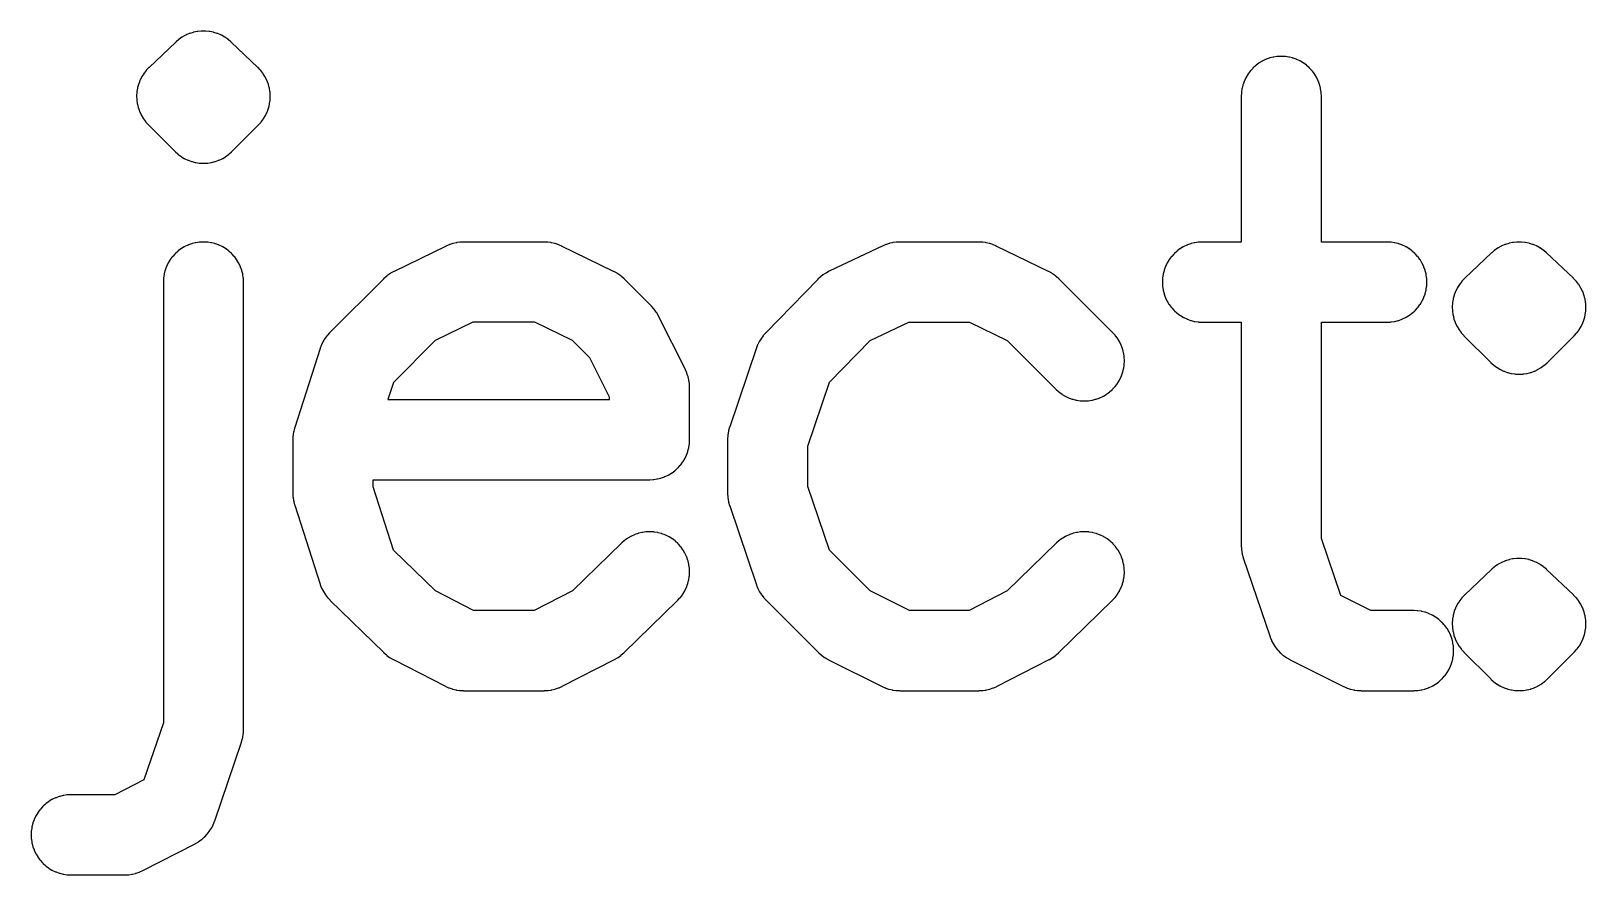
# Model space of a CAD drawing. Header units: inches. Extents: x -0.5 to 10, y -2.4 to 3.9.
# Drawn here: x 1.0326 to 1.143, y -2.0356 to -1.9757 of the extents above; entities that cross this region are included whole.
import ezdxf

# ---------------------------------------------------------------- set-up
doc = ezdxf.new("R2010")
doc.units = ezdxf.units.IN

msp = doc.modelspace()

# ---------------------------------------------------------------- linework, layer by layer
for points in [[(1.040925, -1.978245), (1.040925, -1.978245), (1.040922, -1.978249), (1.04076, -1.978418), (1.040744, -1.978436), (1.040728, -1.978456), (1.040583, -1.978641), (1.040571, -1.978657), (1.040555, -1.978682), (1.040429, -1.97888), (1.040417, -1.978902), (1.040405, -1.978924), (1.0403, -1.979134), (1.040289, -1.979158), (1.040289, -1.979158), (1.04028, -1.979179), (1.040197, -1.979399), (1.040187, -1.979426), (1.040181, -1.979446), (1.04012, -1.979673), (1.040114, -1.979698), (1.040114, -1.979698), (1.04011, -1.979721), (1.040072, -1.979953), (1.040069, -1.979974), (1.040066, -1.980002), (1.040051, -1.980237), (1.04005, -1.980258), (1.04005, -1.980258), (1.040051, -1.980286), (1.040059, -1.980521), (1.04006, -1.980543), (1.04006, -1.980543), (1.040063, -1.980571), (1.040095, -1.980803), (1.040099, -1.980825), (1.040105, -1.980852), (1.040159, -1.98108), (1.040166, -1.981103), (1.040166, -1.981103), (1.040173, -1.981128), (1.040251, -1.981349), (1.040259, -1.981371), (1.04027, -1.981396), (1.040369, -1.981608), (1.040381, -1.981633), (1.040392, -1.981653), (1.040512, -1.981854), (1.040525, -1.981875), (1.040539, -1.981896), (1.040679, -1.982085), (1.040694, -1.982104), (1.04071, -1.982123), (1.040868, -1.982297), (1.040875, -1.982305), (1.040885, -1.982315), (1.042785, -1.984215), (1.042795, -1.984225), (1.042803, -1.984232), (1.042973, -1.984387), (1.04299, -1.984402), (1.043011, -1.984418), (1.043197, -1.984556), (1.043214, -1.984568), (1.043237, -1.984583), (1.043435, -1.984701), (1.043456, -1.984713), (1.043478, -1.984725), (1.043687, -1.984823), (1.043708, -1.984833), (1.043732, -1.984842), (1.043949, -1.98492), (1.04397, -1.984927), (1.043996, -1.984934), (1.04422, -1.98499), (1.044245, -1.984996), (1.044268, -1.984999), (1.044496, -1.985033), (1.044519, -1.985036), (1.044545, -1.985038), (1.044775, -1.985049), (1.0448, -1.98505), (1.044825, -1.985049), (1.045055, -1.985038), (1.045081, -1.985036), (1.045104, -1.985033), (1.045332, -1.984999), (1.045355, -1.984996), (1.04538, -1.98499), (1.045604, -1.984934), (1.04563, -1.984927), (1.045651, -1.98492), (1.045868, -1.984842), (1.045892, -1.984833), (1.045913, -1.984823), (1.046122, -1.984725), (1.046144, -1.984713), (1.046165, -1.984701), (1.046363, -1.984583), (1.046386, -1.984568), (1.046403, -1.984556), (1.046589, -1.984418), (1.04661, -1.984402), (1.046627, -1.984387), (1.046797, -1.984232), (1.046805, -1.984225), (1.046815, -1.984215), (1.048715, -1.982315), (1.048725, -1.982305), (1.048732, -1.982297), (1.04889, -1.982123), (1.048906, -1.982104), (1.048921, -1.982085), (1.049061, -1.981896), (1.049075, -1.981875), (1.049088, -1.981854), (1.049208, -1.981653), (1.049219, -1.981633), (1.049231, -1.981608), (1.04933, -1.981396), (1.049341, -1.981371), (1.049349, -1.981349), (1.049427, -1.981128), (1.049434, -1.981103), (1.049434, -1.981103), (1.049441, -1.98108), (1.049495, -1.980852), (1.049501, -1.980825), (1.049505, -1.980803), (1.049537, -1.980571), (1.04954, -1.980543), (1.04954, -1.980543), (1.049541, -1.980521), (1.049549, -1.980286), (1.04955, -1.980258), (1.04955, -1.980258), (1.049549, -1.980237), (1.049534, -1.980002), (1.049531, -1.979974), (1.049528, -1.979953), (1.04949, -1.979721), (1.049486, -1.979698), (1.049486, -1.979698), (1.04948, -1.979673), (1.049419, -1.979446), (1.049413, -1.979426), (1.049403, -1.979399), (1.04932, -1.979179), (1.049311, -1.979158), (1.049311, -1.979158), (1.0493, -1.979134), (1.049195, -1.978924), (1.049183, -1.978902), (1.049171, -1.97888), (1.049045, -1.978682), (1.049029, -1.978657), (1.049017, -1.978641), (1.048872, -1.978456), (1.048856, -1.978436), (1.04884, -1.978418), (1.048678, -1.978249), (1.048675, -1.978245), (1.04866, -1.978231), (1.04676, -1.976431), (1.046744, -1.976416), (1.046741, -1.976414), (1.046561, -1.97626), (1.046542, -1.976244), (1.046542, -1.976244), (1.046521, -1.976229), (1.046326, -1.976093), (1.046309, -1.976082), (1.046309, -1.976082), (1.046283, -1.976067), (1.046075, -1.975952), (1.046054, -1.975941), (1.046054, -1.975941), (1.04603, -1.975929), (1.045811, -1.975836), (1.045787, -1.975826), (1.045787, -1.975826), (1.045764, -1.975818), (1.045537, -1.975748), (1.045511, -1.97574), (1.045511, -1.97574), (1.045488, -1.975735), (1.045256, -1.975687), (1.045229, -1.975683), (1.045229, -1.975683), (1.045206, -1.97568), (1.044969, -1.975656), (1.044943, -1.975654), (1.044943, -1.975654), (1.044919, -1.975653), (1.044681, -1.975653), (1.044657, -1.975654), (1.044657, -1.975654), (1.044631, -1.975656), (1.044394, -1.97568), (1.044371, -1.975683), (1.044371, -1.975683), (1.044344, -1.975687), (1.044112, -1.975735), (1.044089, -1.97574), (1.044089, -1.97574), (1.044063, -1.975748), (1.043836, -1.975818), (1.043813, -1.975826), (1.043813, -1.975826), (1.043789, -1.975836), (1.04357, -1.975929), (1.043546, -1.975941), (1.043546, -1.975941), (1.043525, -1.975952), (1.043317, -1.976067), (1.043291, -1.976082), (1.043291, -1.976082), (1.043274, -1.976093), (1.043079, -1.976229), (1.043058, -1.976244), (1.043058, -1.976244), (1.043039, -1.97626), (1.042859, -1.976414), (1.042856, -1.976416), (1.04284, -1.976431), (1.04094, -1.978231)], [(1.11855, -1.99635), (1.11855, -2.0122), (1.11855, -2.012209), (1.118551, -2.012227), (1.118565, -2.012483), (1.118567, -2.01251), (1.118567, -2.01251), (1.118571, -2.012537), (1.118612, -2.01279), (1.118618, -2.012819), (1.118618, -2.012819), (1.118624, -2.012843), (1.118693, -2.01309), (1.118697, -2.013102), (1.118701, -2.013116), (1.120601, -2.018716), (1.120606, -2.018728), (1.12061, -2.018739), (1.120694, -2.018952), (1.120703, -2.018973), (1.120714, -2.018996), (1.120818, -2.0192), (1.120828, -2.019218), (1.120842, -2.019242), (1.120966, -2.019435), (1.12098, -2.019455), (1.120994, -2.019475), (1.121136, -2.019654), (1.121151, -2.019672), (1.121168, -2.019691), (1.121327, -2.019856), (1.121344, -2.019873), (1.121363, -2.01989), (1.121537, -2.020038), (1.121554, -2.020053), (1.121575, -2.020068), (1.121763, -2.020199), (1.121784, -2.020213), (1.121804, -2.020225), (1.122004, -2.020338), (1.122013, -2.020343), (1.122025, -2.020349), (1.125825, -2.022249), (1.125834, -2.022253), (1.125846, -2.022259), (1.126046, -2.022347), (1.126064, -2.022355), (1.126089, -2.022364), (1.126295, -2.022434), (1.126314, -2.02244), (1.12634, -2.022446), (1.126552, -2.022496), (1.126575, -2.022501), (1.126597, -2.022505), (1.126813, -2.022535), (1.126834, -2.022538), (1.126859, -2.022539), (1.127077, -2.022549), (1.127089, -2.02255), (1.1271, -2.02255), (1.1308, -2.02255), (1.13081, -2.02255), (1.130825, -2.022549), (1.131055, -2.022538), (1.131081, -2.022536), (1.131104, -2.022533), (1.131332, -2.022499), (1.131355, -2.022496), (1.13138, -2.02249), (1.131604, -2.022434), (1.13163, -2.022427), (1.131651, -2.02242), (1.131868, -2.022342), (1.131892, -2.022333), (1.131913, -2.022323), (1.132122, -2.022225), (1.132144, -2.022213), (1.132165, -2.022201), (1.132363, -2.022083), (1.132386, -2.022068), (1.132403, -2.022056), (1.132589, -2.021918), (1.13261, -2.021902), (1.132627, -2.021887), (1.132797, -2.021732), (1.132815, -2.021715), (1.132832, -2.021697), (1.132987, -2.021527), (1.133002, -2.02151), (1.133018, -2.021489), (1.133156, -2.021303), (1.133168, -2.021286), (1.133183, -2.021263), (1.133301, -2.021065), (1.133313, -2.021044), (1.133325, -2.021022), (1.133423, -2.020813), (1.133433, -2.020792), (1.133442, -2.020768), (1.13352, -2.020551), (1.133527, -2.02053), (1.133534, -2.020504), (1.13359, -2.02028), (1.133596, -2.020255), (1.133599, -2.020232), (1.133633, -2.020004), (1.133636, -2.019981), (1.133638, -2.019955), (1.133649, -2.019725), (1.13365, -2.0197), (1.133649, -2.019675), (1.133638, -2.019445), (1.133636, -2.019419), (1.133633, -2.019396), (1.133599, -2.019168), (1.133596, -2.019145), (1.13359, -2.01912), (1.133534, -2.018896), (1.133527, -2.01887), (1.13352, -2.018849), (1.133442, -2.018632), (1.133433, -2.018608), (1.133423, -2.018587), (1.133325, -2.018378), (1.133313, -2.018356), (1.133301, -2.018335), (1.133183, -2.018137), (1.133168, -2.018114), (1.133156, -2.018097), (1.133018, -2.017911), (1.133002, -2.01789), (1.132987, -2.017873), (1.132832, -2.017703), (1.132815, -2.017685), (1.132797, -2.017668), (1.132627, -2.017513), (1.13261, -2.017498), (1.132589, -2.017482), (1.132403, -2.017344), (1.132386, -2.017332), (1.132363, -2.017317), (1.132165, -2.017199), (1.132144, -2.017187), (1.132122, -2.017175), (1.131913, -2.017077), (1.131892, -2.017067), (1.131868, -2.017058), (1.131651, -2.01698), (1.13163, -2.016973), (1.131604, -2.016966), (1.13138, -2.01691), (1.131355, -2.016904), (1.131332, -2.016901), (1.131104, -2.016867), (1.131081, -2.016864), (1.131055, -2.016862), (1.130825, -2.016851), (1.13081, -2.01685), (1.1308, -2.01685), (1.127773, -2.01685), (1.125622, -2.015775), (1.12425, -2.01173), (1.12425, -1.99635), (1.1289, -1.99635), (1.12891, -1.99635), (1.128925, -1.996349), (1.129155, -1.996338), (1.129181, -1.996336), (1.129204, -1.996333), (1.129432, -1.996299), (1.129455, -1.996296), (1.12948, -1.99629), (1.129704, -1.996234), (1.12973, -1.996227), (1.129751, -1.99622), (1.129968, -1.996142), (1.129992, -1.996133), (1.130013, -1.996123), (1.130222, -1.996025), (1.130244, -1.996013), (1.130265, -1.996001), (1.130463, -1.995883), (1.130486, -1.995868), (1.130503, -1.995856), (1.130689, -1.995718), (1.13071, -1.995702), (1.130727, -1.995687), (1.130897, -1.995532), (1.130915, -1.995515), (1.130932, -1.995497), (1.131087, -1.995327), (1.131102, -1.99531), (1.131118, -1.995289), (1.131256, -1.995103), (1.131268, -1.995086), (1.131283, -1.995063), (1.131401, -1.994865), (1.131413, -1.994844), (1.131425, -1.994822), (1.131523, -1.994613), (1.131533, -1.994592), (1.131542, -1.994568), (1.13162, -1.994351), (1.131627, -1.99433), (1.131634, -1.994304), (1.13169, -1.99408), (1.131696, -1.994055), (1.131699, -1.994032), (1.131733, -1.993804), (1.131736, -1.993781), (1.131738, -1.993755), (1.131749, -1.993525), (1.13175, -1.9935), (1.131749, -1.993475), (1.131738, -1.993245), (1.131736, -1.993219), (1.131733, -1.993196), (1.131699, -1.992968), (1.131696, -1.992945), (1.13169, -1.99292), (1.131634, -1.992696), (1.131627, -1.99267), (1.13162, -1.992649), (1.131542, -1.992432), (1.131533, -1.992408), (1.131523, -1.992387), (1.131425, -1.992178), (1.131413, -1.992156), (1.131401, -1.992135), (1.131283, -1.991937), (1.131268, -1.991914), (1.131256, -1.991897), (1.131118, -1.991711), (1.131102, -1.99169), (1.131087, -1.991673), (1.130932, -1.991503), (1.130915, -1.991485), (1.130897, -1.991468), (1.130727, -1.991313), (1.13071, -1.991298), (1.130689, -1.991282), (1.130503, -1.991144), (1.130486, -1.991132), (1.130463, -1.991117), (1.130265, -1.990999), (1.130244, -1.990987), (1.130222, -1.990975), (1.130013, -1.990877), (1.129992, -1.990867), (1.129968, -1.990858), (1.129751, -1.99078), (1.12973, -1.990773), (1.129704, -1.990766), (1.12948, -1.99071), (1.129455, -1.990704), (1.129432, -1.990701), (1.129204, -1.990667), (1.129181, -1.990664), (1.129155, -1.990662), (1.128925, -1.990651), (1.12891, -1.99065), (1.1289, -1.99065), (1.12425, -1.99065), (1.12425, -1.9803), (1.12425, -1.98029), (1.124249, -1.980275), (1.124238, -1.980045), (1.124236, -1.980019), (1.124233, -1.979996), (1.124199, -1.979768), (1.124196, -1.979745), (1.12419, -1.97972), (1.124134, -1.979496), (1.124127, -1.97947), (1.12412, -1.979449), (1.124042, -1.979232), (1.124033, -1.979208), (1.124023, -1.979187), (1.123925, -1.978978), (1.123913, -1.978956), (1.123901, -1.978935), (1.123783, -1.978737), (1.123768, -1.978714), (1.123756, -1.978697), (1.123618, -1.978511), (1.123602, -1.97849), (1.123587, -1.978473), (1.123432, -1.978303), (1.123415, -1.978285), (1.123397, -1.978268), (1.123227, -1.978113), (1.12321, -1.978098), (1.123189, -1.978082), (1.123003, -1.977944), (1.122986, -1.977932), (1.122963, -1.977917), (1.122765, -1.977799), (1.122744, -1.977787), (1.122722, -1.977775), (1.122513, -1.977677), (1.122492, -1.977667), (1.122468, -1.977658), (1.122251, -1.97758), (1.12223, -1.977573), (1.122204, -1.977566), (1.12198, -1.97751), (1.121955, -1.977504), (1.121932, -1.977501), (1.121704, -1.977467), (1.121681, -1.977464), (1.121655, -1.977462), (1.121425, -1.977451), (1.1214, -1.97745), (1.121375, -1.977451), (1.121145, -1.977462), (1.121119, -1.977464), (1.121096, -1.977467), (1.120868, -1.977501), (1.120845, -1.977504), (1.12082, -1.97751), (1.120596, -1.977566), (1.12057, -1.977573), (1.120549, -1.97758), (1.120332, -1.977658), (1.120308, -1.977667), (1.120287, -1.977677), (1.120078, -1.977775), (1.120056, -1.977787), (1.120035, -1.977799), (1.119837, -1.977917), (1.119814, -1.977932), (1.119797, -1.977944), (1.119611, -1.978082), (1.11959, -1.978098), (1.119573, -1.978113), (1.119403, -1.978268), (1.119385, -1.978285), (1.119368, -1.978303), (1.119213, -1.978473), (1.119198, -1.97849), (1.119182, -1.978511), (1.119044, -1.978697), (1.119032, -1.978714), (1.119017, -1.978737), (1.118899, -1.978935), (1.118887, -1.978956), (1.118875, -1.978978), (1.118777, -1.979187), (1.118767, -1.979208), (1.118758, -1.979232), (1.11868, -1.979449), (1.118673, -1.97947), (1.118666, -1.979496), (1.11861, -1.97972), (1.118604, -1.979745), (1.118601, -1.979768), (1.118567, -1.979996), (1.118564, -1.980019), (1.118562, -1.980045), (1.118551, -1.980275), (1.11855, -1.98029), (1.11855, -1.9803), (1.11855, -1.99065), (1.1158, -1.99065), (1.11579, -1.99065), (1.115775, -1.990651), (1.115545, -1.990662), (1.115519, -1.990664), (1.115496, -1.990667), (1.115268, -1.990701), (1.115245, -1.990704), (1.11522, -1.99071), (1.114996, -1.990766), (1.11497, -1.990773), (1.114949, -1.99078), (1.114732, -1.990858), (1.114708, -1.990867), (1.114687, -1.990877), (1.114478, -1.990975), (1.114456, -1.990987), (1.114435, -1.990999), (1.114237, -1.991117), (1.114214, -1.991132), (1.114197, -1.991144), (1.114011, -1.991282), (1.11399, -1.991298), (1.113973, -1.991313), (1.113803, -1.991468), (1.113785, -1.991485), (1.113768, -1.991503), (1.113613, -1.991673), (1.113598, -1.99169), (1.113582, -1.991711), (1.113444, -1.991897), (1.113432, -1.991914), (1.113417, -1.991937), (1.113299, -1.992135), (1.113287, -1.992156), (1.113275, -1.992178), (1.113177, -1.992387), (1.113167, -1.992408), (1.113158, -1.992432), (1.11308, -1.992649), (1.113073, -1.99267), (1.113066, -1.992696), (1.11301, -1.99292), (1.113004, -1.992945), (1.113001, -1.992968), (1.112967, -1.993196), (1.112964, -1.993219), (1.112962, -1.993245), (1.112951, -1.993475), (1.11295, -1.9935), (1.112951, -1.993525), (1.112962, -1.993755), (1.112964, -1.993781), (1.112967, -1.993804), (1.113001, -1.994032), (1.113004, -1.994055), (1.11301, -1.99408), (1.113066, -1.994304), (1.113073, -1.99433), (1.11308, -1.994351), (1.113158, -1.994568), (1.113167, -1.994592), (1.113177, -1.994613), (1.113275, -1.994822), (1.113287, -1.994844), (1.113299, -1.994865), (1.113417, -1.995063), (1.113432, -1.995086), (1.113444, -1.995103), (1.113582, -1.995289), (1.113598, -1.99531), (1.113613, -1.995327), (1.113768, -1.995497), (1.113785, -1.995515), (1.113803, -1.995532), (1.113973, -1.995687), (1.11399, -1.995702), (1.114011, -1.995718), (1.114197, -1.995856), (1.114214, -1.995868), (1.114237, -1.995883), (1.114435, -1.996001), (1.114456, -1.996013), (1.114478, -1.996025), (1.114687, -1.996123), (1.114708, -1.996133), (1.114732, -1.996142), (1.114949, -1.99622), (1.11497, -1.996227), (1.114996, -1.996234), (1.11522, -1.99629), (1.115245, -1.996296), (1.115268, -1.996299), (1.115496, -1.996333), (1.115519, -1.996336), (1.115545, -1.996338), (1.115775, -1.996349), (1.11579, -1.99635), (1.1158, -1.99635)], [(1.04765, -2.025309), (1.04765, -2.025309), (1.04765, -2.0253), (1.04765, -1.9935), (1.04765, -1.99349), (1.047649, -1.993475), (1.047638, -1.993245), (1.047636, -1.993219), (1.047633, -1.993196), (1.047599, -1.992968), (1.047596, -1.992945), (1.04759, -1.99292), (1.047534, -1.992696), (1.047527, -1.99267), (1.04752, -1.992649), (1.047442, -1.992432), (1.047433, -1.992408), (1.047423, -1.992387), (1.047325, -1.992178), (1.047313, -1.992156), (1.047301, -1.992135), (1.047183, -1.991937), (1.047168, -1.991914), (1.047156, -1.991897), (1.047018, -1.991711), (1.047002, -1.99169), (1.046987, -1.991673), (1.046832, -1.991503), (1.046815, -1.991485), (1.046797, -1.991468), (1.046627, -1.991313), (1.04661, -1.991298), (1.046589, -1.991282), (1.046403, -1.991144), (1.046386, -1.991132), (1.046363, -1.991117), (1.046165, -1.990999), (1.046144, -1.990987), (1.046122, -1.990975), (1.045913, -1.990877), (1.045892, -1.990867), (1.045868, -1.990858), (1.045651, -1.99078), (1.04563, -1.990773), (1.045604, -1.990766), (1.04538, -1.99071), (1.045355, -1.990704), (1.045332, -1.990701), (1.045104, -1.990667), (1.045081, -1.990664), (1.045055, -1.990662), (1.044825, -1.990651), (1.0448, -1.99065), (1.044775, -1.990651), (1.044545, -1.990662), (1.044519, -1.990664), (1.044496, -1.990667), (1.044268, -1.990701), (1.044245, -1.990704), (1.04422, -1.99071), (1.043996, -1.990766), (1.04397, -1.990773), (1.043949, -1.99078), (1.043732, -1.990858), (1.043708, -1.990867), (1.043687, -1.990877), (1.043478, -1.990975), (1.043456, -1.990987), (1.043435, -1.990999), (1.043237, -1.991117), (1.043214, -1.991132), (1.043197, -1.991144), (1.043011, -1.991282), (1.04299, -1.991298), (1.042973, -1.991313), (1.042803, -1.991468), (1.042785, -1.991485), (1.042768, -1.991503), (1.042613, -1.991673), (1.042598, -1.99169), (1.042582, -1.991711), (1.042444, -1.991897), (1.042432, -1.991914), (1.042417, -1.991937), (1.042299, -1.992135), (1.042287, -1.992156), (1.042275, -1.992178), (1.042177, -1.992387), (1.042167, -1.992408), (1.042158, -1.992432), (1.04208, -1.992649), (1.042073, -1.99267), (1.042066, -1.992696), (1.04201, -1.99292), (1.042004, -1.992945), (1.042001, -1.992968), (1.041967, -1.993196), (1.041964, -1.993219), (1.041962, -1.993245), (1.041951, -1.993475), (1.04195, -1.99349), (1.04195, -1.9935), (1.04195, -2.02483), (1.040572, -2.028892), (1.038511, -2.02995), (1.0354, -2.02995), (1.03539, -2.02995), (1.035375, -2.029951), (1.035145, -2.029962), (1.035119, -2.029964), (1.035096, -2.029967), (1.034868, -2.030001), (1.034845, -2.030004), (1.03482, -2.03001), (1.034596, -2.030066), (1.03457, -2.030073), (1.034549, -2.03008), (1.034332, -2.030158), (1.034308, -2.030167), (1.034287, -2.030177), (1.034078, -2.030275), (1.034056, -2.030287), (1.034035, -2.030299), (1.033837, -2.030417), (1.033814, -2.030432), (1.033797, -2.030444), (1.033611, -2.030582), (1.03359, -2.030598), (1.033573, -2.030613), (1.033403, -2.030768), (1.033385, -2.030785), (1.033368, -2.030803), (1.033213, -2.030973), (1.033198, -2.03099), (1.033182, -2.031011), (1.033044, -2.031197), (1.033032, -2.031214), (1.033017, -2.031237), (1.032899, -2.031435), (1.032887, -2.031456), (1.032875, -2.031478), (1.032777, -2.031687), (1.032767, -2.031708), (1.032758, -2.031732), (1.03268, -2.031949), (1.032673, -2.03197), (1.032666, -2.031996), (1.03261, -2.03222), (1.032604, -2.032245), (1.032601, -2.032268), (1.032567, -2.032496), (1.032564, -2.032519), (1.032562, -2.032545), (1.032551, -2.032775), (1.03255, -2.0328), (1.032551, -2.032825), (1.032562, -2.033055), (1.032564, -2.033081), (1.032567, -2.033104), (1.032601, -2.033332), (1.032604, -2.033355), (1.03261, -2.03338), (1.032666, -2.033604), (1.032673, -2.03363), (1.03268, -2.033651), (1.032758, -2.033868), (1.032767, -2.033892), (1.032777, -2.033913), (1.032875, -2.034122), (1.032887, -2.034144), (1.032899, -2.034165), (1.033017, -2.034363), (1.033032, -2.034386), (1.033044, -2.034403), (1.033182, -2.034589), (1.033198, -2.03461), (1.033213, -2.034627), (1.033368, -2.034797), (1.033385, -2.034815), (1.033403, -2.034832), (1.033573, -2.034987), (1.03359, -2.035002), (1.033611, -2.035018), (1.033797, -2.035156), (1.033814, -2.035168), (1.033837, -2.035183), (1.034035, -2.035301), (1.034056, -2.035313), (1.034078, -2.035325), (1.034287, -2.035423), (1.034308, -2.035433), (1.034332, -2.035442), (1.034549, -2.03552), (1.03457, -2.035527), (1.034596, -2.035534), (1.03482, -2.03559), (1.034845, -2.035596), (1.034868, -2.035599), (1.035096, -2.035633), (1.035119, -2.035636), (1.035145, -2.035638), (1.035375, -2.035649), (1.03539, -2.03565), (1.0354, -2.03565), (1.0392, -2.03565), (1.039211, -2.03565), (1.039224, -2.035649), (1.039446, -2.035639), (1.03947, -2.035637), (1.039494, -2.035634), (1.039714, -2.035603), (1.039738, -2.035599), (1.039761, -2.035594), (1.039977, -2.035541), (1.039997, -2.035536), (1.040023, -2.035528), (1.040234, -2.035455), (1.040258, -2.035446), (1.040278, -2.035438), (1.040481, -2.035346), (1.040484, -2.035344), (1.040502, -2.035335), (1.044202, -2.033435), (1.044214, -2.033429), (1.044223, -2.033424), (1.044419, -2.033311), (1.044439, -2.033299), (1.044459, -2.033285), (1.044643, -2.033154), (1.044666, -2.033137), (1.044681, -2.033124), (1.044852, -2.032976), (1.044872, -2.032957), (1.044886, -2.032943), (1.045042, -2.032779), (1.045058, -2.032762), (1.045073, -2.032743), (1.045212, -2.032565), (1.045227, -2.032545), (1.04524, -2.032526), (1.045362, -2.032335), (1.045373, -2.032317), (1.045386, -2.032294), (1.045488, -2.032092), (1.045497, -2.032074), (1.045508, -2.032048), (1.045591, -2.031838), (1.045593, -2.031832), (1.045599, -2.031816), (1.047499, -2.026216), (1.047503, -2.026202), (1.047507, -2.02619), (1.047576, -2.025943), (1.047582, -2.025919), (1.047582, -2.025919), (1.047588, -2.02589), (1.047629, -2.025637), (1.047633, -2.02561), (1.047633, -2.02561), (1.047635, -2.025583), (1.047649, -2.025327)], [(1.05115, -2.00469), (1.05115, -2.00469), (1.05115, -2.0047), (1.05115, -2.0085), (1.05115, -2.00851), (1.051151, -2.008526), (1.051163, -2.008769), (1.051165, -2.008796), (1.051165, -2.008796), (1.051169, -2.008821), (1.051206, -2.009061), (1.051211, -2.009086), (1.051211, -2.009086), (1.051217, -2.009112), (1.051279, -2.009347), (1.051285, -2.009365), (1.051287, -2.009372), (1.053087, -2.014972), (1.05309, -2.014983), (1.053095, -2.014995), (1.053175, -2.01521), (1.053185, -2.015232), (1.053195, -2.015254), (1.053296, -2.01546), (1.053307, -2.015481), (1.05332, -2.015503), (1.05344, -2.015697), (1.053453, -2.015717), (1.053468, -2.015738), (1.053607, -2.01592), (1.053624, -2.01594), (1.053639, -2.015957), (1.053795, -2.016125), (1.053802, -2.016132), (1.053812, -2.016142), (1.057612, -2.019842), (1.057623, -2.019852), (1.05763, -2.019859), (1.057805, -2.020013), (1.057824, -2.020029), (1.057824, -2.020029), (1.057844, -2.020044), (1.058033, -2.02018), (1.058052, -2.020193), (1.058075, -2.020207), (1.058276, -2.020323), (1.058283, -2.020327), (1.058298, -2.020335), (1.061998, -2.022235), (1.062016, -2.022244), (1.062019, -2.022246), (1.062222, -2.022338), (1.062242, -2.022346), (1.062266, -2.022355), (1.062477, -2.022428), (1.062503, -2.022436), (1.062523, -2.022441), (1.062739, -2.022494), (1.062762, -2.022499), (1.062786, -2.022503), (1.063006, -2.022534), (1.06303, -2.022537), (1.063054, -2.022539), (1.063276, -2.022549), (1.063289, -2.02255), (1.0633, -2.02255), (1.069, -2.02255), (1.069011, -2.02255), (1.069024, -2.022549), (1.069246, -2.022539), (1.06927, -2.022537), (1.069294, -2.022534), (1.069514, -2.022503), (1.069538, -2.022499), (1.069561, -2.022494), (1.069777, -2.022441), (1.069797, -2.022436), (1.069823, -2.022428), (1.070034, -2.022355), (1.070058, -2.022346), (1.070078, -2.022338), (1.070281, -2.022246), (1.070284, -2.022244), (1.070302, -2.022235), (1.074002, -2.020335), (1.074017, -2.020327), (1.074024, -2.020323), (1.074225, -2.020207), (1.074248, -2.020193), (1.074267, -2.02018), (1.074456, -2.020044), (1.074476, -2.020029), (1.074476, -2.020029), (1.074495, -2.020013), (1.07467, -2.019859), (1.074677, -2.019852), (1.074688, -2.019842), (1.078488, -2.016142), (1.078498, -2.016132), (1.078505, -2.016124), (1.078663, -2.015956), (1.078677, -2.015939), (1.078694, -2.015918), (1.078834, -2.015735), (1.078848, -2.015716), (1.078862, -2.015694), (1.078983, -2.015498), (1.078994, -2.015479), (1.079007, -2.015455), (1.079108, -2.015248), (1.079118, -2.015227), (1.079127, -2.015203), (1.079208, -2.014987), (1.079215, -2.014966), (1.079223, -2.01494), (1.079282, -2.014717), (1.079287, -2.014696), (1.079292, -2.014669), (1.079329, -2.014441), (1.079332, -2.014417), (1.079334, -2.014393), (1.079349, -2.014163), (1.07935, -2.014136), (1.079349, -2.014113), (1.079341, -2.013883), (1.079339, -2.013855), (1.079337, -2.013834), (1.079306, -2.013606), (1.079302, -2.013581), (1.079297, -2.013557), (1.079244, -2.013333), (1.079238, -2.01331), (1.079231, -2.013286), (1.079156, -2.013068), (1.079148, -2.013046), (1.079138, -2.013022), (1.079042, -2.012812), (1.079031, -2.01279), (1.079019, -2.012769), (1.078903, -2.012569), (1.078891, -2.012549), (1.078877, -2.012528), (1.078742, -2.012341), (1.078726, -2.012321), (1.078711, -2.012303), (1.078559, -2.01213), (1.078542, -2.012112), (1.078524, -2.012095), (1.078356, -2.011937), (1.078339, -2.011923), (1.078318, -2.011906), (1.078135, -2.011766), (1.078116, -2.011752), (1.078094, -2.011738), (1.077898, -2.011617), (1.077879, -2.011606), (1.077855, -2.011593), (1.077648, -2.011492), (1.077627, -2.011482), (1.077603, -2.011473), (1.077387, -2.011392), (1.077366, -2.011385), (1.07734, -2.011377), (1.077117, -2.011318), (1.077096, -2.011313), (1.077069, -2.011308), (1.076841, -2.011271), (1.076817, -2.011268), (1.076793, -2.011266), (1.076563, -2.011251), (1.076536, -2.01125), (1.076513, -2.011251), (1.076283, -2.011259), (1.076255, -2.011261), (1.076234, -2.011263), (1.076006, -2.011294), (1.075981, -2.011298), (1.075957, -2.011303), (1.075733, -2.011356), (1.07571, -2.011362), (1.075686, -2.011369), (1.075468, -2.011444), (1.075446, -2.011452), (1.075422, -2.011462), (1.075212, -2.011558), (1.07519, -2.011569), (1.075169, -2.011581), (1.074969, -2.011697), (1.074949, -2.011709), (1.074928, -2.011723), (1.074741, -2.011858), (1.074721, -2.011874), (1.074703, -2.011889), (1.07453, -2.012041), (1.074523, -2.012048), (1.074512, -2.012058), (1.071018, -2.01546), (1.068311, -2.01685), (1.063989, -2.01685), (1.061282, -2.01546), (1.058296, -2.012553), (1.05685, -2.008053), (1.05685, -2.00755), (1.0765, -2.00755), (1.07651, -2.00755), (1.076525, -2.007549), (1.076755, -2.007538), (1.076781, -2.007536), (1.076804, -2.007533), (1.077032, -2.007499), (1.077055, -2.007496), (1.07708, -2.00749), (1.077304, -2.007434), (1.07733, -2.007427), (1.077351, -2.00742), (1.077568, -2.007342), (1.077592, -2.007333), (1.077613, -2.007323), (1.077822, -2.007225), (1.077844, -2.007213), (1.077865, -2.007201), (1.078063, -2.007083), (1.078086, -2.007068), (1.078103, -2.007056), (1.078289, -2.006918), (1.07831, -2.006902), (1.078327, -2.006887), (1.078497, -2.006732), (1.078515, -2.006715), (1.078532, -2.006697), (1.078687, -2.006527), (1.078702, -2.00651), (1.078718, -2.006489), (1.078856, -2.006303), (1.078868, -2.006286), (1.078883, -2.006263), (1.079001, -2.006065), (1.079013, -2.006044), (1.079025, -2.006022), (1.079123, -2.005813), (1.079133, -2.005792), (1.079142, -2.005768), (1.07922, -2.005551), (1.079227, -2.00553), (1.079234, -2.005504), (1.07929, -2.00528), (1.079296, -2.005255), (1.079299, -2.005232), (1.079333, -2.005004), (1.079336, -2.004981), (1.079338, -2.004955), (1.079349, -2.004725), (1.07935, -2.00471), (1.07935, -2.0047), (1.07935, -2.001), (1.07935, -2.000989), (1.079349, -2.000977), (1.079339, -2.000759), (1.079338, -2.000734), (1.079335, -2.000713), (1.079305, -2.000497), (1.079301, -2.000475), (1.079296, -2.000452), (1.079246, -2.00024), (1.07924, -2.000214), (1.079234, -2.000195), (1.079164, -1.999989), (1.079155, -1.999964), (1.079147, -1.999946), (1.079059, -1.999746), (1.079053, -1.999734), (1.079049, -1.999725), (1.077149, -1.995925), (1.077143, -1.995914), (1.077136, -1.995902), (1.077012, -1.995683), (1.076999, -1.995661), (1.076999, -1.995661), (1.076983, -1.995638), (1.076836, -1.995433), (1.076821, -1.995414), (1.076821, -1.995414), (1.076802, -1.995392), (1.076634, -1.995204), (1.076624, -1.995194), (1.076615, -1.995185), (1.074715, -1.993285), (1.074702, -1.993272), (1.074695, -1.993266), (1.074501, -1.993092), (1.074478, -1.993073), (1.074478, -1.993073), (1.074458, -1.993057), (1.074246, -1.992906), (1.074221, -1.99289), (1.074221, -1.99289), (1.074199, -1.992877), (1.073971, -1.99275), (1.073959, -1.992743), (1.073947, -1.992737), (1.070247, -1.990937), (1.070238, -1.990933), (1.070226, -1.990928), (1.070031, -1.990843), (1.070011, -1.990835), (1.069989, -1.990827), (1.069786, -1.990761), (1.069769, -1.990756), (1.069743, -1.990749), (1.069536, -1.990701), (1.069517, -1.990697), (1.069491, -1.990693), (1.06928, -1.990664), (1.069257, -1.990662), (1.069235, -1.99066), (1.069023, -1.990651), (1.069011, -1.99065), (1.069, -1.99065), (1.0633, -1.99065), (1.063289, -1.99065), (1.063277, -1.990651), (1.063065, -1.99066), (1.063043, -1.990662), (1.06302, -1.990664), (1.062809, -1.990693), (1.062783, -1.990697), (1.062764, -1.990701), (1.062557, -1.990749), (1.062531, -1.990756), (1.062514, -1.990761), (1.062311, -1.990827), (1.062289, -1.990835), (1.062269, -1.990843), (1.062074, -1.990928), (1.062062, -1.990933), (1.062053, -1.990937), (1.058353, -1.992737), (1.058341, -1.992743), (1.058329, -1.99275), (1.058101, -1.992877), (1.058079, -1.99289), (1.058079, -1.99289), (1.058054, -1.992906), (1.057842, -1.993057), (1.057822, -1.993073), (1.057822, -1.993073), (1.057799, -1.993092), (1.057605, -1.993266), (1.057598, -1.993272), (1.057585, -1.993285), (1.053785, -1.997085), (1.053769, -1.997101), (1.053768, -1.997102), (1.053618, -1.997267), (1.053605, -1.997283), (1.053588, -1.997303), (1.053455, -1.997482), (1.053441, -1.997501), (1.053428, -1.997521), (1.053312, -1.997711), (1.053299, -1.997733), (1.053289, -1.997753), (1.053191, -1.997953), (1.053183, -1.997972), (1.053173, -1.997997), (1.053095, -1.998205), (1.053092, -1.998213), (1.053087, -1.998228), (1.051287, -2.003828), (1.051285, -2.003835), (1.05128, -2.00385), (1.051273, -2.00387), (1.051266, -2.003896), (1.051237, -2.004012), (1.051217, -2.004088), (1.051211, -2.004114), (1.051211, -2.004114), (1.051208, -2.004129), (1.051204, -2.004145), (1.051201, -2.004168), (1.05118, -2.00431), (1.051169, -2.004379), (1.051165, -2.004404), (1.051165, -2.004404), (1.051165, -2.004411), (1.051164, -2.004419), (1.051162, -2.004445), (1.051151, -2.004675)], [(1.101923, -1.997654), (1.105385, -2.001115), (1.105395, -2.001125), (1.105403, -2.001132), (1.105573, -2.001287), (1.10559, -2.001302), (1.105611, -2.001318), (1.105797, -2.001456), (1.105814, -2.001468), (1.105837, -2.001483), (1.106035, -2.001601), (1.106056, -2.001613), (1.106078, -2.001625), (1.106287, -2.001723), (1.106308, -2.001733), (1.106332, -2.001742), (1.106549, -2.00182), (1.10657, -2.001827), (1.106596, -2.001834), (1.10682, -2.00189), (1.106845, -2.001896), (1.106868, -2.001899), (1.107096, -2.001933), (1.107119, -2.001936), (1.107145, -2.001938), (1.107375, -2.001949), (1.1074, -2.00195), (1.107425, -2.001949), (1.107655, -2.001938), (1.107681, -2.001936), (1.107704, -2.001933), (1.107932, -2.001899), (1.107955, -2.001896), (1.10798, -2.00189), (1.108204, -2.001834), (1.10823, -2.001827), (1.108251, -2.00182), (1.108468, -2.001742), (1.108492, -2.001733), (1.108513, -2.001723), (1.108722, -2.001625), (1.108744, -2.001613), (1.108765, -2.001601), (1.108963, -2.001483), (1.108986, -2.001468), (1.109003, -2.001456), (1.109189, -2.001318), (1.10921, -2.001302), (1.109227, -2.001287), (1.109397, -2.001132), (1.109415, -2.001115), (1.109432, -2.001097), (1.109587, -2.000927), (1.109602, -2.00091), (1.109618, -2.000889), (1.109756, -2.000703), (1.109768, -2.000686), (1.109783, -2.000663), (1.109901, -2.000465), (1.109913, -2.000444), (1.109925, -2.000422), (1.110023, -2.000213), (1.110033, -2.000192), (1.110042, -2.000168), (1.11012, -1.999951), (1.110127, -1.99993), (1.110134, -1.999904), (1.11019, -1.99968), (1.110196, -1.999655), (1.110199, -1.999632), (1.110233, -1.999404), (1.110236, -1.999381), (1.110238, -1.999355), (1.110249, -1.999125), (1.11025, -1.9991), (1.110249, -1.999075), (1.110238, -1.998845), (1.110236, -1.998819), (1.110233, -1.998796), (1.110199, -1.998568), (1.110196, -1.998545), (1.11019, -1.99852), (1.110134, -1.998296), (1.110127, -1.99827), (1.11012, -1.998249), (1.110042, -1.998032), (1.110033, -1.998008), (1.110023, -1.997987), (1.109925, -1.997778), (1.109913, -1.997756), (1.109901, -1.997735), (1.109783, -1.997537), (1.109768, -1.997514), (1.109756, -1.997497), (1.109618, -1.997311), (1.109602, -1.99729), (1.109587, -1.997273), (1.109432, -1.997103), (1.109425, -1.997095), (1.109415, -1.997085), (1.105615, -1.993285), (1.105602, -1.993272), (1.105595, -1.993266), (1.105401, -1.993092), (1.105378, -1.993073), (1.105378, -1.993073), (1.105358, -1.993057), (1.105146, -1.992906), (1.105121, -1.99289), (1.105121, -1.99289), (1.105099, -1.992877), (1.104871, -1.99275), (1.104859, -1.992743), (1.104847, -1.992737), (1.101147, -1.990937), (1.101138, -1.990933), (1.101126, -1.990928), (1.100931, -1.990843), (1.100911, -1.990835), (1.100889, -1.990827), (1.100686, -1.990761), (1.100669, -1.990756), (1.100643, -1.990749), (1.100436, -1.990701), (1.100417, -1.990697), (1.100391, -1.990693), (1.10018, -1.990664), (1.100157, -1.990662), (1.100135, -1.99066), (1.099923, -1.990651), (1.099911, -1.99065), (1.0999, -1.99065), (1.0943, -1.99065), (1.094289, -1.99065), (1.094278, -1.99065), (1.09407, -1.99066), (1.094047, -1.990661), (1.094026, -1.990664), (1.09382, -1.990691), (1.093796, -1.990695), (1.093777, -1.990699), (1.093574, -1.990744), (1.093553, -1.99075), (1.093531, -1.990756), (1.093333, -1.990819), (1.093311, -1.990827), (1.093292, -1.990835), (1.0931, -1.990915), (1.093089, -1.99092), (1.09308, -1.990924), (1.08928, -1.992724), (1.08927, -1.992729), (1.08926, -1.992734), (1.089075, -1.992832), (1.089053, -1.992845), (1.089037, -1.992855), (1.088861, -1.992969), (1.088845, -1.99298), (1.088825, -1.992995), (1.08866, -1.993124), (1.088642, -1.993139), (1.088626, -1.993153), (1.088474, -1.993296), (1.088468, -1.993301), (1.088458, -1.993312), (1.084758, -1.997112), (1.084752, -1.997119), (1.084743, -1.997128), (1.084604, -1.997284), (1.084589, -1.997302), (1.084576, -1.997319), (1.084451, -1.997487), (1.084437, -1.997506), (1.084426, -1.997523), (1.084317, -1.997702), (1.084306, -1.997721), (1.084296, -1.997741), (1.084203, -1.997928), (1.084194, -1.997947), (1.084185, -1.997969), (1.084109, -1.998163), (1.084107, -1.998167), (1.084101, -1.998184), (1.082201, -2.003784), (1.082197, -2.003798), (1.082193, -2.00381), (1.082124, -2.004057), (1.082118, -2.004081), (1.082118, -2.004081), (1.082112, -2.00411), (1.082071, -2.004363), (1.082067, -2.00439), (1.082067, -2.00439), (1.082065, -2.004417), (1.082051, -2.004673), (1.08205, -2.004691), (1.08205, -2.0047), (1.08205, -2.0085), (1.08205, -2.008509), (1.082051, -2.008527), (1.082065, -2.008783), (1.082067, -2.00881), (1.082067, -2.00881), (1.082071, -2.008837), (1.082112, -2.00909), (1.082118, -2.009119), (1.082118, -2.009119), (1.082124, -2.009143), (1.082193, -2.00939), (1.082197, -2.009402), (1.082201, -2.009416), (1.084101, -2.015016), (1.084106, -2.015029), (1.084109, -2.015037), (1.084187, -2.015238), (1.084195, -2.015257), (1.084206, -2.01528), (1.084303, -2.015472), (1.084314, -2.015493), (1.084325, -2.015512), (1.084439, -2.015695), (1.084451, -2.015713), (1.084465, -2.015733), (1.084595, -2.015904), (1.084609, -2.015922), (1.084624, -2.01594), (1.084769, -2.016099), (1.084774, -2.016104), (1.084785, -2.016115), (1.088485, -2.019815), (1.088494, -2.019824), (1.088504, -2.019834), (1.088692, -2.020002), (1.088714, -2.020021), (1.088714, -2.020021), (1.088733, -2.020036), (1.088938, -2.020183), (1.088961, -2.020199), (1.088961, -2.020199), (1.088983, -2.020212), (1.089202, -2.020336), (1.089214, -2.020343), (1.089225, -2.020349), (1.093025, -2.022249), (1.093034, -2.022253), (1.093046, -2.022259), (1.093246, -2.022347), (1.093264, -2.022355), (1.093289, -2.022364), (1.093495, -2.022434), (1.093514, -2.02244), (1.09354, -2.022446), (1.093752, -2.022496), (1.093775, -2.022501), (1.093797, -2.022505), (1.094013, -2.022535), (1.094034, -2.022538), (1.094059, -2.022539), (1.094277, -2.022549), (1.094289, -2.02255), (1.0943, -2.02255), (1.0999, -2.02255), (1.099911, -2.02255), (1.099924, -2.022549), (1.100146, -2.022539), (1.10017, -2.022537), (1.100194, -2.022534), (1.100414, -2.022503), (1.100438, -2.022499), (1.100461, -2.022494), (1.100677, -2.022441), (1.100697, -2.022436), (1.100723, -2.022428), (1.100934, -2.022355), (1.100958, -2.022346), (1.100978, -2.022338), (1.101181, -2.022246), (1.101184, -2.022244), (1.101202, -2.022235), (1.104902, -2.020335), (1.104917, -2.020327), (1.104924, -2.020323), (1.105125, -2.020207), (1.105148, -2.020193), (1.105167, -2.02018), (1.105356, -2.020044), (1.105376, -2.020029), (1.105376, -2.020029), (1.105395, -2.020013), (1.10557, -2.019859), (1.105577, -2.019852), (1.105588, -2.019842), (1.109388, -2.016142), (1.109398, -2.016132), (1.109405, -2.016124), (1.109563, -2.015956), (1.109577, -2.015939), (1.109594, -2.015918), (1.109734, -2.015735), (1.109748, -2.015716), (1.109762, -2.015694), (1.109883, -2.015498), (1.109894, -2.015479), (1.109907, -2.015455), (1.110008, -2.015248), (1.110018, -2.015227), (1.110027, -2.015203), (1.110108, -2.014987), (1.110115, -2.014966), (1.110123, -2.01494), (1.110182, -2.014717), (1.110187, -2.014696), (1.110192, -2.014669), (1.110229, -2.014441), (1.110232, -2.014417), (1.110234, -2.014393), (1.110249, -2.014163), (1.11025, -2.014136), (1.110249, -2.014113), (1.110241, -2.013883), (1.110239, -2.013855), (1.110237, -2.013834), (1.110206, -2.013606), (1.110202, -2.013581), (1.110197, -2.013557), (1.110144, -2.013333), (1.110138, -2.01331), (1.110131, -2.013286), (1.110056, -2.013068), (1.110048, -2.013046), (1.110038, -2.013022), (1.109942, -2.012812), (1.109931, -2.01279), (1.109919, -2.012769), (1.109803, -2.012569), (1.109791, -2.012549), (1.109777, -2.012528), (1.109642, -2.012341), (1.109626, -2.012321), (1.109611, -2.012303), (1.109459, -2.01213), (1.109442, -2.012112), (1.109424, -2.012095), (1.109256, -2.011937), (1.109239, -2.011923), (1.109218, -2.011906), (1.109035, -2.011766), (1.109016, -2.011752), (1.108994, -2.011738), (1.108798, -2.011617), (1.108779, -2.011606), (1.108755, -2.011593), (1.108548, -2.011492), (1.108527, -2.011482), (1.108503, -2.011473), (1.108287, -2.011392), (1.108266, -2.011385), (1.10824, -2.011377), (1.108017, -2.011318), (1.107996, -2.011313), (1.107969, -2.011308), (1.107741, -2.011271), (1.107717, -2.011268), (1.107693, -2.011266), (1.107463, -2.011251), (1.107436, -2.01125), (1.107413, -2.011251), (1.107183, -2.011259), (1.107155, -2.011261), (1.107134, -2.011263), (1.106906, -2.011294), (1.106881, -2.011298), (1.106857, -2.011303), (1.106633, -2.011356), (1.10661, -2.011362), (1.106586, -2.011369), (1.106368, -2.011444), (1.106346, -2.011452), (1.106322, -2.011462), (1.106112, -2.011558), (1.10609, -2.011569), (1.106069, -2.011581), (1.105869, -2.011697), (1.105849, -2.011709), (1.105828, -2.011723), (1.105641, -2.011858), (1.105621, -2.011874), (1.105603, -2.011889), (1.10543, -2.012041), (1.105423, -2.012048), (1.105412, -2.012058), (1.101918, -2.01546), (1.099211, -2.01685), (1.094973, -2.01685), (1.092188, -2.015458), (1.089285, -2.012555), (1.08775, -2.00803), (1.08775, -2.00517), (1.089292, -2.000626), (1.092184, -1.997656), (1.094941, -1.99635), (1.099244, -1.99635)], [(1.140244, -1.991416), (1.140244, -1.991416), (1.140241, -1.991414), (1.140061, -1.99126), (1.140042, -1.991244), (1.140042, -1.991244), (1.140021, -1.991229), (1.139826, -1.991093), (1.139809, -1.991082), (1.139809, -1.991082), (1.139783, -1.991067), (1.139575, -1.990952), (1.139554, -1.990941), (1.139554, -1.990941), (1.13953, -1.990929), (1.139311, -1.990836), (1.139287, -1.990826), (1.139287, -1.990826), (1.139264, -1.990818), (1.139037, -1.990748), (1.139011, -1.99074), (1.139011, -1.99074), (1.138988, -1.990735), (1.138756, -1.990687), (1.138729, -1.990683), (1.138729, -1.990683), (1.138706, -1.99068), (1.138469, -1.990656), (1.138443, -1.990654), (1.138443, -1.990654), (1.138419, -1.990653), (1.138181, -1.990653), (1.138157, -1.990654), (1.138157, -1.990654), (1.138131, -1.990656), (1.137894, -1.99068), (1.137871, -1.990683), (1.137871, -1.990683), (1.137844, -1.990687), (1.137612, -1.990735), (1.137589, -1.99074), (1.137589, -1.99074), (1.137563, -1.990748), (1.137336, -1.990818), (1.137313, -1.990826), (1.137313, -1.990826), (1.137289, -1.990836), (1.13707, -1.990929), (1.137046, -1.990941), (1.137046, -1.990941), (1.137025, -1.990952), (1.136817, -1.991067), (1.136791, -1.991082), (1.136791, -1.991082), (1.136774, -1.991093), (1.136579, -1.991229), (1.136558, -1.991244), (1.136558, -1.991244), (1.136539, -1.99126), (1.136359, -1.991414), (1.136356, -1.991416), (1.13634, -1.991431), (1.13444, -1.993231), (1.134425, -1.993245), (1.134422, -1.993249), (1.13426, -1.993418), (1.134244, -1.993436), (1.134228, -1.993456), (1.134083, -1.993641), (1.134071, -1.993657), (1.134055, -1.993682), (1.133929, -1.99388), (1.133917, -1.993902), (1.133905, -1.993924), (1.1338, -1.994134), (1.133789, -1.994158), (1.133789, -1.994158), (1.13378, -1.994179), (1.133697, -1.994399), (1.133687, -1.994426), (1.133681, -1.994446), (1.13362, -1.994673), (1.133614, -1.994698), (1.133614, -1.994698), (1.13361, -1.994721), (1.133572, -1.994953), (1.133569, -1.994974), (1.133566, -1.995002), (1.133551, -1.995237), (1.13355, -1.995258), (1.13355, -1.995258), (1.133551, -1.995286), (1.133559, -1.995521), (1.13356, -1.995543), (1.13356, -1.995543), (1.133563, -1.995571), (1.133595, -1.995803), (1.133599, -1.995825), (1.133605, -1.995852), (1.133659, -1.99608), (1.133666, -1.996103), (1.133666, -1.996103), (1.133673, -1.996128), (1.133751, -1.996349), (1.133759, -1.996371), (1.13377, -1.996396), (1.133869, -1.996608), (1.133881, -1.996633), (1.133892, -1.996653), (1.134012, -1.996854), (1.134025, -1.996875), (1.134039, -1.996896), (1.134179, -1.997085), (1.134194, -1.997104), (1.13421, -1.997123), (1.134368, -1.997297), (1.134375, -1.997305), (1.134385, -1.997315), (1.136285, -1.999215), (1.136295, -1.999225), (1.136303, -1.999232), (1.136473, -1.999387), (1.13649, -1.999402), (1.136511, -1.999418), (1.136697, -1.999556), (1.136714, -1.999568), (1.136737, -1.999583), (1.136935, -1.999701), (1.136956, -1.999713), (1.136978, -1.999725), (1.137187, -1.999823), (1.137208, -1.999833), (1.137232, -1.999842), (1.137449, -1.99992), (1.13747, -1.999927), (1.137496, -1.999934), (1.13772, -1.99999), (1.137745, -1.999996), (1.137768, -1.999999), (1.137996, -2.000033), (1.138019, -2.000036), (1.138045, -2.000038), (1.138275, -2.000049), (1.1383, -2.00005), (1.138325, -2.000049), (1.138555, -2.000038), (1.138581, -2.000036), (1.138604, -2.000033), (1.138832, -1.999999), (1.138855, -1.999996), (1.13888, -1.99999), (1.139104, -1.999934), (1.13913, -1.999927), (1.139151, -1.99992), (1.139368, -1.999842), (1.139392, -1.999833), (1.139413, -1.999823), (1.139622, -1.999725), (1.139644, -1.999713), (1.139665, -1.999701), (1.139863, -1.999583), (1.139886, -1.999568), (1.139903, -1.999556), (1.140089, -1.999418), (1.14011, -1.999402), (1.140127, -1.999387), (1.140297, -1.999232), (1.140305, -1.999225), (1.140315, -1.999215), (1.142215, -1.997315), (1.142225, -1.997305), (1.142232, -1.997297), (1.14239, -1.997123), (1.142406, -1.997104), (1.142421, -1.997085), (1.142561, -1.996896), (1.142575, -1.996875), (1.142588, -1.996854), (1.142708, -1.996653), (1.142719, -1.996633), (1.142731, -1.996608), (1.14283, -1.996396), (1.142841, -1.996371), (1.142849, -1.996349), (1.142927, -1.996128), (1.142934, -1.996103), (1.142934, -1.996103), (1.142941, -1.99608), (1.142995, -1.995852), (1.143001, -1.995825), (1.143005, -1.995803), (1.143037, -1.995571), (1.14304, -1.995543), (1.14304, -1.995543), (1.143041, -1.995521), (1.143049, -1.995286), (1.14305, -1.995258), (1.14305, -1.995258), (1.143049, -1.995237), (1.143034, -1.995002), (1.143031, -1.994974), (1.143028, -1.994953), (1.14299, -1.994721), (1.142986, -1.994698), (1.142986, -1.994698), (1.14298, -1.994673), (1.142919, -1.994446), (1.142913, -1.994426), (1.142903, -1.994399), (1.14282, -1.994179), (1.142811, -1.994158), (1.142811, -1.994158), (1.1428, -1.994134), (1.142695, -1.993924), (1.142683, -1.993902), (1.142671, -1.99388), (1.142545, -1.993682), (1.142529, -1.993657), (1.142517, -1.993641), (1.142372, -1.993456), (1.142356, -1.993436), (1.14234, -1.993418), (1.142178, -1.993249), (1.142175, -1.993245), (1.14216, -1.993231), (1.14026, -1.991431)], [(1.05791, -2.00185), (1.07365, -2.00185), (1.07365, -2.001673), (1.072258, -1.998888), (1.071023, -1.997654), (1.068344, -1.99635), (1.063956, -1.99635), (1.061277, -1.997654), (1.058302, -2.000628)], [(1.140244, -2.013916), (1.140244, -2.013916), (1.140241, -2.013914), (1.140061, -2.01376), (1.140042, -2.013744), (1.140042, -2.013744), (1.140021, -2.013729), (1.139826, -2.013593), (1.139809, -2.013582), (1.139809, -2.013582), (1.139783, -2.013567), (1.139575, -2.013452), (1.139554, -2.013441), (1.139554, -2.013441), (1.13953, -2.013429), (1.139311, -2.013336), (1.139287, -2.013326), (1.139287, -2.013326), (1.139264, -2.013318), (1.139037, -2.013248), (1.139011, -2.01324), (1.139011, -2.01324), (1.138988, -2.013235), (1.138756, -2.013187), (1.138729, -2.013183), (1.138729, -2.013183), (1.138706, -2.01318), (1.138469, -2.013156), (1.138443, -2.013154), (1.138443, -2.013154), (1.138419, -2.013153), (1.138181, -2.013153), (1.138157, -2.013154), (1.138157, -2.013154), (1.138131, -2.013156), (1.137894, -2.01318), (1.137871, -2.013183), (1.137871, -2.013183), (1.137844, -2.013187), (1.137612, -2.013235), (1.137589, -2.01324), (1.137589, -2.01324), (1.137563, -2.013248), (1.137336, -2.013318), (1.137313, -2.013326), (1.137313, -2.013326), (1.137289, -2.013336), (1.13707, -2.013429), (1.137046, -2.013441), (1.137046, -2.013441), (1.137025, -2.013452), (1.136817, -2.013567), (1.136791, -2.013582), (1.136791, -2.013582), (1.136774, -2.013593), (1.136579, -2.013729), (1.136558, -2.013744), (1.136558, -2.013744), (1.136539, -2.01376), (1.136359, -2.013914), (1.136356, -2.013916), (1.13634, -2.013931), (1.13444, -2.015731), (1.134425, -2.015745), (1.134422, -2.015749), (1.13426, -2.015918), (1.134244, -2.015936), (1.134228, -2.015956), (1.134083, -2.016141), (1.134071, -2.016157), (1.134055, -2.016182), (1.133929, -2.01638), (1.133917, -2.016402), (1.133905, -2.016424), (1.1338, -2.016634), (1.133789, -2.016658), (1.133789, -2.016658), (1.13378, -2.016679), (1.133697, -2.016899), (1.133687, -2.016926), (1.133681, -2.016946), (1.13362, -2.017173), (1.133614, -2.017198), (1.133614, -2.017198), (1.13361, -2.017221), (1.133572, -2.017453), (1.133569, -2.017474), (1.133566, -2.017502), (1.133551, -2.017737), (1.13355, -2.017758), (1.13355, -2.017758), (1.133551, -2.017786), (1.133559, -2.018021), (1.13356, -2.018043), (1.13356, -2.018043), (1.133563, -2.018071), (1.133595, -2.018303), (1.133599, -2.018325), (1.133605, -2.018352), (1.133659, -2.01858), (1.133666, -2.018603), (1.133666, -2.018603), (1.133673, -2.018628), (1.133751, -2.018849), (1.133759, -2.018871), (1.13377, -2.018896), (1.133869, -2.019108), (1.133881, -2.019133), (1.133892, -2.019153), (1.134012, -2.019354), (1.134025, -2.019375), (1.134039, -2.019396), (1.134179, -2.019585), (1.134194, -2.019604), (1.13421, -2.019623), (1.134368, -2.019797), (1.134375, -2.019805), (1.134385, -2.019815), (1.136285, -2.021715), (1.136295, -2.021725), (1.136303, -2.021732), (1.136473, -2.021887), (1.13649, -2.021902), (1.136511, -2.021918), (1.136697, -2.022056), (1.136714, -2.022068), (1.136737, -2.022083), (1.136935, -2.022201), (1.136956, -2.022213), (1.136978, -2.022225), (1.137187, -2.022323), (1.137208, -2.022333), (1.137232, -2.022342), (1.137449, -2.02242), (1.13747, -2.022427), (1.137496, -2.022434), (1.13772, -2.02249), (1.137745, -2.022496), (1.137768, -2.022499), (1.137996, -2.022533), (1.138019, -2.022536), (1.138045, -2.022538), (1.138275, -2.022549), (1.1383, -2.02255), (1.138325, -2.022549), (1.138555, -2.022538), (1.138581, -2.022536), (1.138604, -2.022533), (1.138832, -2.022499), (1.138855, -2.022496), (1.13888, -2.02249), (1.139104, -2.022434), (1.13913, -2.022427), (1.139151, -2.02242), (1.139368, -2.022342), (1.139392, -2.022333), (1.139413, -2.022323), (1.139622, -2.022225), (1.139644, -2.022213), (1.139665, -2.022201), (1.139863, -2.022083), (1.139886, -2.022068), (1.139903, -2.022056), (1.140089, -2.021918), (1.14011, -2.021902), (1.140127, -2.021887), (1.140297, -2.021732), (1.140305, -2.021725), (1.140315, -2.021715), (1.142215, -2.019815), (1.142225, -2.019805), (1.142232, -2.019797), (1.14239, -2.019623), (1.142406, -2.019604), (1.142421, -2.019585), (1.142561, -2.019396), (1.142575, -2.019375), (1.142588, -2.019354), (1.142708, -2.019153), (1.142719, -2.019133), (1.142731, -2.019108), (1.14283, -2.018896), (1.142841, -2.018871), (1.142849, -2.018849), (1.142927, -2.018628), (1.142934, -2.018603), (1.142934, -2.018603), (1.142941, -2.01858), (1.142995, -2.018352), (1.143001, -2.018325), (1.143005, -2.018303), (1.143037, -2.018071), (1.14304, -2.018043), (1.14304, -2.018043), (1.143041, -2.018021), (1.143049, -2.017786), (1.14305, -2.017758), (1.14305, -2.017758), (1.143049, -2.017737), (1.143034, -2.017502), (1.143031, -2.017474), (1.143028, -2.017453), (1.14299, -2.017221), (1.142986, -2.017198), (1.142986, -2.017198), (1.14298, -2.017173), (1.142919, -2.016946), (1.142913, -2.016926), (1.142903, -2.016899), (1.14282, -2.016679), (1.142811, -2.016658), (1.142811, -2.016658), (1.1428, -2.016634), (1.142695, -2.016424), (1.142683, -2.016402), (1.142671, -2.01638), (1.142545, -2.016182), (1.142529, -2.016157), (1.142517, -2.016141), (1.142372, -2.015956), (1.142356, -2.015936), (1.14234, -2.015918), (1.142178, -2.015749), (1.142175, -2.015745), (1.14216, -2.015731), (1.14026, -2.013931)]]:
    msp.add_lwpolyline(points, close=True)

doc.saveas('drawing.dxf')
